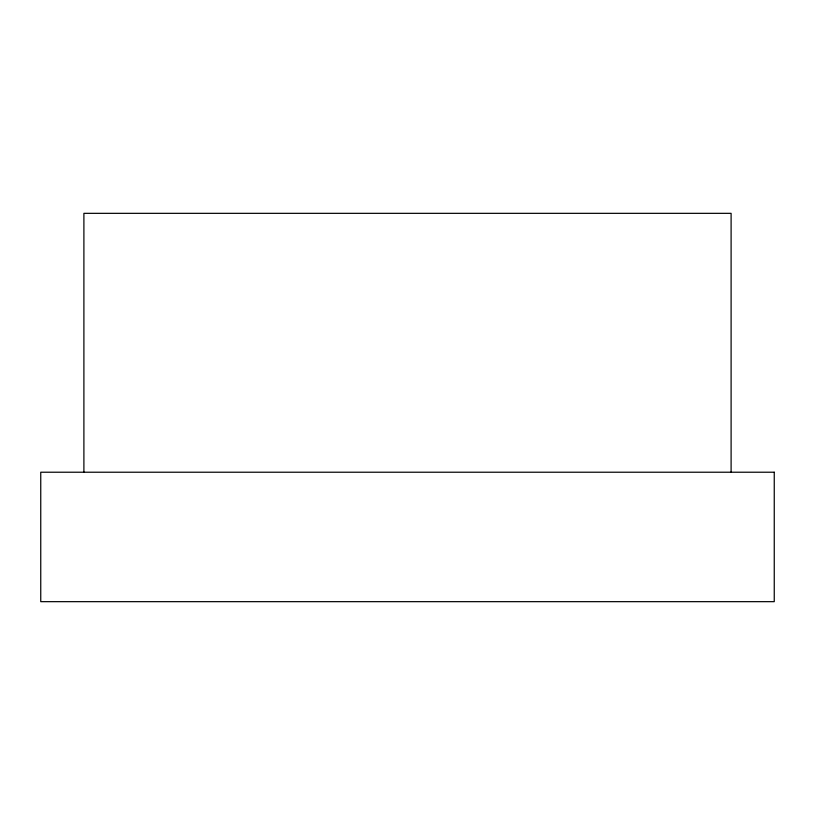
<?xml version="1.0" encoding="UTF-8"?>
<svg xmlns="http://www.w3.org/2000/svg" width="815" height="815" viewBox="0 0 815 815"><rect width="100%" height="100%" fill="white"/><g stroke="black" fill="none" stroke-linecap="round" stroke-linejoin="round"><path stroke-width="1.22" d="M731.106 472.221L731.106 213.336L83.894 213.336L83.894 472.221M774.25 472.221L40.75 472.221L40.75 601.664L774.25 601.664L774.25 472.221"/></g></svg>
